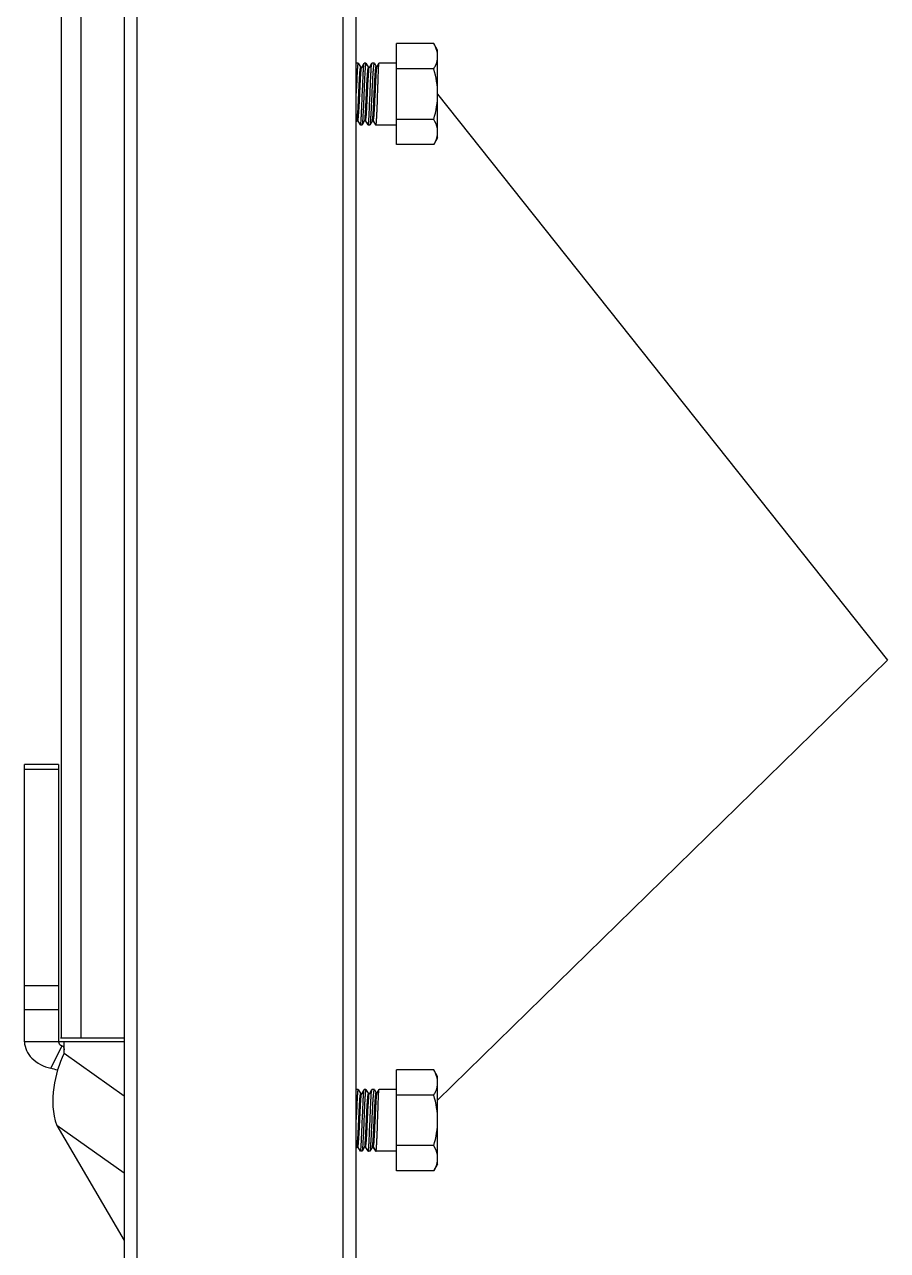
# Model space of a CAD drawing. Header units: millimetres. Extents: x -633009578 to 5705885, y -633235091 to 2571734.
# Drawn here: x 2463298 to 2464798, y 2001924 to 2004054 of the extents above; entities that cross this region are included whole.
import ezdxf

# ---------------------------------------------------------------- set-up
doc = ezdxf.new("R2010")
doc.units = ezdxf.units.MM
doc.header["$LTSCALE"] = 1000
doc.header["$MEASUREMENT"] = 0
doc.layers.get('0').update_dxf_attribs({"color": 9})
doc.layers.add('E-WIRE-系统', color=3, linetype='Continuous')
doc.styles.get("Standard").update_dxf_attribs({"font": 'simhei.ttf', "bigfont": 'hztxt.shx'})
doc.styles.add('TSSD_Dimension', font='simhei.ttf', dxfattribs={"width": 0.707, "bigfont": 'hztxt.shx'})
doc.dimstyles.get("Standard").update_dxf_attribs({"dimtxt": 0.18, "dimasz": 0.18, "dimexe": 0.18, "dimexo": 0.0625, "dimgap": 0.09, "dimtad": 0, "dimtih": 1, "dimtoh": 1, "dimdec": 4, "dimzin": 0, "dimdsep": 46, "dimtxsty": 'Standard', "dimcen": 0.09, "dimadec": 0, "dimazin": 0, "dimtfac": 1, "dimtdec": 4, "dimtofl": 0, "dimtmove": 0, "dimatfit": 3, "dimfxl": 1, "dimtolj": 1, "dimtzin": 0, "dimarcsym": 0})

# ---------------------------------------------------------------- blocks, each defined once
blk = doc.blocks.new('G$CF4FACE3C')
at = {"layer": 'E-WIRE-系统'}
for p, q in [((-1593.3, 5261.7), (-1593.3, 7373.4)), ((-1593.3, 5261.7), (-1593.3, 7373.4)), ((-1562.2, 5261.7), (-1562.2, 7342.3)), ((-1562.2, 5261.7), (-1562.2, 7190.7)), ((-1494.6, 7095.3), (-1494.6, 4827.6)), ((-1474.3, 4827.6), (-1474.3, 7095.3)), ((-1150.4, 4827.6), (-1150.4, 7095.3)), ((-1130.1, 4827.6), (-1130.1, 7095.3)), ((-1066.8, 6665.5), (-1066.8, 6824.4)), ((-1008.2, 6824.4), (-1066.8, 6824.4)), ((-1002.1, 6813.7), (-1008.2, 6824.4)), ((-1002.1, 6676.1), (-1002.1, 6813.7)), ((-1002.1, 6676.1), (-1002.1, 6813.7)), ((-1130.1, 6792.6), (-1129.7, 6793.4)), ((-1129.7, 6793.4), (-1129.6, 6793.5)), ((-1127.1, 6793.5), (-1129.6, 6793.5)), ((-1127.1, 6793.5), (-1129.6, 6793.5)), ((-1127, 6793.4), (-1127.1, 6793.5)), ((-1127, 6793.4), (-1123, 6786.5)), ((-1123.1, 6786.5), (-1121.5, 6786.5)), ((-1121.7, 6786.1), (-1121.6, 6786.3)), ((-1121.6, 6786.3), (-1121.5, 6786.5)), ((-1121.5, 6786.5), (-1117.6, 6793.4)), ((-1117.6, 6793.4), (-1117.4, 6793.5)), ((-1115, 6793.5), (-1117.4, 6793.5)), ((-1115, 6793.5), (-1117.4, 6793.5)), ((-1114.9, 6793.4), (-1115, 6793.5)), ((-1114.9, 6793.4), (-1110.9, 6786.5)), ((-1110.9, 6786.5), (-1109.4, 6786.5)), ((-1109.6, 6786.2), (-1109.5, 6786.3)), ((-1109.5, 6786.3), (-1109.4, 6786.5)), ((-1109.4, 6786.5), (-1105.4, 6793.4)), ((-1105.4, 6793.4), (-1105.3, 6793.5)), ((-1101.8, 6793.5), (-1105.3, 6793.5)), ((-1101.8, 6793.5), (-1105.3, 6793.5)), ((-1101.6, 6793.3), (-1101.8, 6793.5)), ((-1101.6, 6793.3), (-1098.7, 6788.3)), ((-1098.8, 6788.2), (-1097.2, 6788.2)), ((-1097.3, 6788.1), (-1094.2, 6793.4)), ((-1094.2, 6793.4), (-1094.2, 6793.5)), ((-1066.8, 6793.5), (-1094.2, 6793.5)), ((-1066.8, 6793.5), (-1094.2, 6793.5)), ((-1008.2, 6784.6), (-1066.8, 6784.6)), ((-1008.2, 6705.2), (-1066.8, 6705.2)), ((-1129, 6703.5), (-1130.1, 6701.6)), ((-1127.5, 6703.3), (-1129.1, 6703.3)), ((-1129, 6703.5), (-1128.9, 6703.6)), ((-1123.6, 6696.5), (-1127.6, 6703.3)), ((-1123.6, 6696.5), (-1123.5, 6696.3)), ((-1121.1, 6696.3), (-1123.5, 6696.3)), ((-1121.1, 6696.3), (-1123.5, 6696.3)), ((-1120.9, 6696.5), (-1121.1, 6696.3)), ((-1116.9, 6703.3), (-1120.9, 6696.5)), ((-1116.9, 6703.5), (-1116.8, 6703.7)), ((-1116.9, 6703.5), (-1116.9, 6703.3)), ((-1115.4, 6703.3), (-1116.9, 6703.3)), ((-1111.5, 6696.5), (-1115.5, 6703.3)), ((-1111.5, 6696.5), (-1111.4, 6696.3)), ((-1108.9, 6696.3), (-1111.4, 6696.3)), ((-1108.9, 6696.3), (-1111.4, 6696.3)), ((-1108.8, 6696.5), (-1108.9, 6696.3)), ((-1104.7, 6703.5), (-1108.8, 6696.5)), ((-1104.8, 6703.3), (-1103.3, 6703.3)), ((-1104.7, 6703.5), (-1104.6, 6703.8)), ((-1103.3, 6703.3), (-1099.2, 6696.3)), ((-1099.3, 6696.5), (-1103.3, 6703.3)), ((-1099.3, 6696.5), (-1099.2, 6696.3)), ((-1066.8, 6696.3), (-1099.2, 6696.3)), ((-1066.8, 6696.3), (-1099.2, 6696.3)), ((-1002.1, 6676.1), (-1008.2, 6665.5)), ((-1008.2, 6665.5), (-1066.8, 6665.5)), ((-1597.9, 5691.2), (-1651.3, 5691.2)), ((-1651.3, 5255.5), (-1651.3, 5691.2)), ((-1597.9, 5683.4), (-1651.3, 5683.4)), ((-1597.9, 5691.2), (-1597.9, 5255.5)), ((-1597.9, 5343.7), (-1651.3, 5343.7)), ((-1597.9, 5306), (-1651.3, 5306)), ((-1594.5, 5261.7), (-1494.6, 5261.7)), ((-1589, 5255.5), (-1651.3, 5255.5)), ((-1610, 5214.1), (-1592, 5249.6)), ((-1494.6, 5255.5), (-1594.5, 5255.5)), ((-1589, 5237.6), (-1589, 5255.5)), ((-1589, 5237.6), (-1494.6, 5170.8)), ((-1066.8, 5052.8), (-1066.8, 5211.7)), ((-1008.2, 5211.7), (-1066.8, 5211.7)), ((-1002.1, 5201), (-1008.2, 5211.7)), ((-1002.1, 5063.4), (-1002.1, 5201)), ((-1002.1, 5063.4), (-1002.1, 5201)), ((-1130.1, 5180), (-1129.7, 5180.7)), ((-1129.7, 5180.7), (-1129.6, 5180.8)), ((-1127.1, 5180.8), (-1129.6, 5180.8)), ((-1127.1, 5180.8), (-1129.6, 5180.8)), ((-1127, 5180.7), (-1127.1, 5180.8)), ((-1127, 5180.7), (-1123, 5173.8)), ((-1123.1, 5173.8), (-1121.5, 5173.8)), ((-1121.7, 5173.4), (-1121.6, 5173.6)), ((-1121.6, 5173.6), (-1121.5, 5173.8)), ((-1121.5, 5173.8), (-1117.6, 5180.7)), ((-1117.6, 5180.7), (-1117.4, 5180.8)), ((-1115, 5180.8), (-1117.4, 5180.8)), ((-1115, 5180.8), (-1117.4, 5180.8)), ((-1114.9, 5180.7), (-1115, 5180.8)), ((-1114.9, 5180.7), (-1110.9, 5173.8)), ((-1110.9, 5173.8), (-1109.4, 5173.8)), ((-1109.6, 5173.5), (-1109.5, 5173.6)), ((-1109.5, 5173.6), (-1109.4, 5173.8)), ((-1109.4, 5173.8), (-1105.4, 5180.7)), ((-1105.4, 5180.7), (-1105.3, 5180.8)), ((-1101.8, 5180.8), (-1105.3, 5180.8)), ((-1101.8, 5180.8), (-1105.3, 5180.8)), ((-1101.6, 5180.6), (-1101.8, 5180.8)), ((-1101.6, 5180.6), (-1098.7, 5175.6)), ((-1098.8, 5175.6), (-1097.2, 5175.6)), ((-1097.3, 5175.4), (-1094.2, 5180.7)), ((-1094.2, 5180.7), (-1094.2, 5180.8)), ((-1066.8, 5180.8), (-1094.2, 5180.8)), ((-1066.8, 5180.8), (-1094.2, 5180.8)), ((-1008.2, 5172), (-1066.8, 5172)), ((-1494.6, 5049.3), (-1600.7, 5124.4)), ((-1600.7, 5124.4), (-1494.6, 4943.2)), ((-1129, 5090.8), (-1130.1, 5088.9)), ((-1127.5, 5090.7), (-1129.1, 5090.7)), ((-1129, 5090.8), (-1128.9, 5090.9)), ((-1123.6, 5083.8), (-1127.6, 5090.6)), ((-1116.9, 5090.7), (-1120.9, 5083.8)), ((-1116.9, 5090.8), (-1116.8, 5091)), ((-1116.9, 5090.8), (-1116.9, 5090.7)), ((-1115.4, 5090.7), (-1116.9, 5090.7)), ((-1111.5, 5083.8), (-1115.5, 5090.6)), ((-1104.7, 5090.8), (-1108.8, 5083.8)), ((-1104.8, 5090.7), (-1103.3, 5090.7)), ((-1104.7, 5090.8), (-1104.6, 5091.1)), ((-1103.3, 5090.7), (-1099.2, 5083.7)), ((-1099.3, 5083.8), (-1103.3, 5090.6)), ((-1008.2, 5092.5), (-1066.8, 5092.5)), ((-1123.6, 5083.8), (-1123.5, 5083.7)), ((-1121.1, 5083.7), (-1123.5, 5083.7)), ((-1121.1, 5083.7), (-1123.5, 5083.7)), ((-1120.9, 5083.8), (-1121.1, 5083.7)), ((-1111.5, 5083.8), (-1111.4, 5083.7)), ((-1108.9, 5083.7), (-1111.4, 5083.7)), ((-1108.9, 5083.7), (-1111.4, 5083.7)), ((-1108.8, 5083.8), (-1108.9, 5083.7)), ((-1099.3, 5083.8), (-1099.2, 5083.7)), ((-1066.8, 5083.7), (-1099.2, 5083.7)), ((-1066.8, 5083.7), (-1099.2, 5083.7)), ((-1008.2, 5052.8), (-1066.8, 5052.8)), ((-1002.1, 5063.4), (-1008.2, 5052.8))]:
    blk.add_line(p, q, dxfattribs=at)
for points in [[(-1003.4, 6813.3), (-1004.5, 6817.2), (-1006.2, 6820.9), (-1008.2, 6824.4)], [(-1002.1, 6804.5), (-1002.1, 6807.5), (-1002.5, 6810.4), (-1003.4, 6813.3)], [(-1002.1, 6744.9), (-1002.1, 6758.3), (-1004.5, 6771.8), (-1008.2, 6784.6)], [(-1008.2, 6705.2), (-1004.5, 6718.1), (-1002.1, 6731.5), (-1002.1, 6744.9)], [(-1599.2, 5211.1), (-1602.8, 5212.2), (-1606.4, 5213.1), (-1610, 5214.1)], [(-1003.4, 5200.6), (-1004.5, 5204.5), (-1006.2, 5208.2), (-1008.2, 5211.7)], [(-1002.1, 5191.8), (-1002.1, 5194.8), (-1002.5, 5197.8), (-1003.4, 5200.6)], [(-1002.1, 5132.2), (-1002.1, 5145.6), (-1004.5, 5159.1), (-1008.2, 5172)], [(-1008.2, 5092.5), (-1004.5, 5105.4), (-1002.1, 5118.8), (-1002.1, 5132.2)]]:
    blk.add_open_spline(points, degree=3, dxfattribs=at)
for points, knots in [([(-1008.2, 6784.6), (-1007.3, 6786.2), (-1004, 6792.4), (-1002.1, 6799.4), (-1002.1, 6804.5)], [0, 0, 0, 0, 0.263017, 1, 1, 1, 1]), ([(-1127.1, 6793.5), (-1127.5, 6793.5), (-1127.5, 6791.7), (-1128, 6789.6), (-1128.3, 6785), (-1128.7, 6779.3), (-1129, 6772.2), (-1129.5, 6761.1), (-1129.9, 6752.3), (-1130.1, 6746.3)], [0, 0, 0, 0, 0.020571, 0.077438, 0.169318, 0.292936, 0.44376, 0.616224, 1, 1, 1, 1]), ([(-1128.9, 6703.6), (-1128.3, 6705), (-1128.2, 6710), (-1127.3, 6719.3), (-1126.7, 6732.3), (-1126, 6747.1), (-1125.4, 6759.6), (-1124.9, 6768.9), (-1124.6, 6774.8), (-1124.2, 6779.4), (-1123.9, 6783.2), (-1123.5, 6785), (-1123.4, 6786.5), (-1123.1, 6786.5)], [0, 0, 0, 0, 0.056307, 0.1748, 0.338994, 0.525695, 0.708483, 0.790204, 0.861502, 0.919844, 0.963176, 0.990036, 1, 1, 1, 1]), ([(-1127.5, 6703.3), (-1127.3, 6703.3), (-1127.1, 6704.8), (-1126.7, 6706.5), (-1126.4, 6710.3), (-1126, 6714.9), (-1125.7, 6720.7), (-1125.2, 6729.9), (-1124.6, 6742.3), (-1123.9, 6757), (-1123.4, 6770.1), (-1122.5, 6779.5), (-1122.3, 6784.6), (-1121.7, 6786.1)], [0, 0, 0, 0, 0.009861, 0.036418, 0.079269, 0.13699, 0.207575, 0.28855, 0.470002, 0.656005, 0.820572, 0.94075, 1, 1, 1, 1]), ([(-1123.5, 6696.3), (-1123.1, 6696.4), (-1123.1, 6698.1), (-1122.6, 6700.4), (-1122.4, 6705), (-1121.9, 6710.6), (-1121.6, 6717.7), (-1121.1, 6728.8), (-1120.5, 6743.6), (-1119.8, 6760.9), (-1119.2, 6774.4), (-1118.7, 6783.3), (-1118.4, 6788.1), (-1118, 6791.2), (-1117.8, 6792.9), (-1117.6, 6793.4)], [0, 0, 0, 0, 0.010807, 0.039039, 0.08401, 0.144142, 0.217265, 0.300718, 0.486187, 0.673761, 0.836333, 0.900675, 0.950462, 0.983919, 1, 1, 1, 1]), ([(-1115, 6793.5), (-1115.3, 6793.5), (-1115.4, 6791.7), (-1115.9, 6789.6), (-1116.1, 6785), (-1116.5, 6779.4), (-1116.9, 6772.4), (-1117.4, 6761.3), (-1118, 6746.5), (-1118.7, 6729.1), (-1119.2, 6715.6), (-1119.8, 6706.6), (-1120.1, 6701.7), (-1120.5, 6698.6), (-1120.7, 6696.9), (-1120.9, 6696.5)], [0, 0, 0, 0, 0.009937, 0.037394, 0.081764, 0.141482, 0.214378, 0.297782, 0.483611, 0.671943, 0.835376, 0.900095, 0.95018, 0.983836, 1, 1, 1, 1]), ([(-1116.8, 6703.7), (-1116.2, 6705.2), (-1116, 6710.2), (-1115.1, 6719.5), (-1114.6, 6732.6), (-1113.9, 6747.3), (-1113.3, 6759.8), (-1112.8, 6769), (-1112.4, 6774.8), (-1112.1, 6779.5), (-1111.8, 6783.3), (-1111.4, 6785), (-1111.2, 6786.5), (-1110.9, 6786.5)], [0, 0, 0, 0, 0.058061, 0.17756, 0.341977, 0.528262, 0.710254, 0.791529, 0.862402, 0.920373, 0.963418, 0.990098, 1, 1, 1, 1]), ([(-1115.4, 6703.3), (-1115.1, 6703.3), (-1115, 6704.8), (-1114.6, 6706.6), (-1114.3, 6710.3), (-1113.9, 6715), (-1113.6, 6720.9), (-1113.1, 6730.1), (-1112.5, 6742.6), (-1111.8, 6757.4), (-1111.2, 6770.4), (-1110.3, 6779.7), (-1110.1, 6784.7), (-1109.6, 6786.2)], [0, 0, 0, 0, 0.009936, 0.036715, 0.079918, 0.138092, 0.209199, 0.290719, 0.473148, 0.659662, 0.823957, 0.942903, 1, 1, 1, 1]), ([(-1111.3, 6696.3), (-1111, 6696.4), (-1111, 6698.1), (-1110.4, 6700.4), (-1110.2, 6705), (-1109.8, 6710.6), (-1109.5, 6717.7), (-1109, 6728.8), (-1108.4, 6743.6), (-1107.7, 6760.9), (-1107.1, 6774.4), (-1106.6, 6783.3), (-1106.3, 6788.1), (-1105.8, 6791.2), (-1105.7, 6792.9), (-1105.4, 6793.4)], [0, 0, 0, 0, 0.010805, 0.039035, 0.084006, 0.144137, 0.217258, 0.300707, 0.486178, 0.673755, 0.836333, 0.900676, 0.950463, 0.983919, 1, 1, 1, 1]), ([(-1101.8, 6793.5), (-1102.2, 6793.5), (-1102.5, 6791.8), (-1103, 6789.6), (-1103.4, 6785.1), (-1103.8, 6779.5), (-1104.3, 6772.4), (-1104.9, 6761.4), (-1105.6, 6746.5), (-1106.4, 6729.1), (-1107, 6715.6), (-1107.6, 6706.6), (-1107.9, 6701.8), (-1108.4, 6698.6), (-1108.5, 6696.9), (-1108.8, 6696.5)], [0, 0, 0, 0, 0.010502, 0.038099, 0.08249, 0.142166, 0.214982, 0.298287, 0.483891, 0.672026, 0.835341, 0.900033, 0.950117, 0.983795, 1, 1, 1, 1]), ([(-1104.6, 6703.8), (-1104.1, 6705.4), (-1103.8, 6710.7), (-1103, 6720.5), (-1102.4, 6733.9), (-1101.7, 6749), (-1101.1, 6761.6), (-1100.6, 6770.9), (-1100.2, 6776.7), (-1099.9, 6781.4), (-1099.6, 6785.1), (-1099.2, 6786.8), (-1099, 6788.2), (-1098.8, 6788.2)], [0, 0, 0, 0, 0.061527, 0.184105, 0.350401, 0.536806, 0.717122, 0.79706, 0.866437, 0.922927, 0.964691, 0.990471, 1, 1, 1, 1]), ([(-1103.3, 6703.3), (-1103, 6703.3), (-1102.8, 6704.9), (-1102.4, 6706.8), (-1102.1, 6710.8), (-1101.7, 6715.7), (-1101.3, 6721.9), (-1100.8, 6731.6), (-1100.2, 6744.6), (-1099.5, 6759.7), (-1098.9, 6771.5), (-1098.4, 6779.3), (-1098.1, 6783.5), (-1097.7, 6786.2), (-1097.5, 6787.7), (-1097.3, 6788.1)], [0, 0, 0, 0, 0.010274, 0.038063, 0.082846, 0.143014, 0.216332, 0.300061, 0.486006, 0.673588, 0.835722, 0.899843, 0.949562, 0.983245, 1, 1, 1, 1]), ([(-1099.2, 6696.3), (-1098.8, 6696.4), (-1098.8, 6698.2), (-1098.3, 6700.5), (-1098.1, 6705.1), (-1097.7, 6710.9), (-1097.4, 6718), (-1096.9, 6729.2), (-1096.4, 6744.1), (-1095.9, 6761.6), (-1095.4, 6775), (-1095, 6783.9), (-1094.8, 6788.5), (-1094.4, 6791.5), (-1094.4, 6793), (-1094.2, 6793.4)], [0, 0, 0, 0, 0.010957, 0.039614, 0.085254, 0.146244, 0.220349, 0.304833, 0.492159, 0.680724, 0.842834, 0.906272, 0.954681, 0.986284, 1, 1, 1, 1]), ([(-1002.1, 6685.3), (-1002.1, 6687), (-1002.7, 6694), (-1005.6, 6700.6), (-1008.2, 6705.2)], [0, 0, 0, 0, 0.241275, 1, 1, 1, 1]), ([(-1123.5, 6696.3), (-1123.5, 6696.3), (-1123.5, 6696.3), (-1123.5, 6696.3), (-1123.5, 6696.3)], [0, 0, 0, 0, 0.495642, 1, 1, 1, 1]), ([(-1111.3, 6696.3), (-1111.4, 6696.3), (-1111.3, 6696.3), (-1111.3, 6696.3), (-1111.3, 6696.3)], [0, 0, 0, 0, 0.495657, 1, 1, 1, 1]), ([(-1099.2, 6696.3), (-1099.2, 6696.3), (-1099.2, 6696.3), (-1099.2, 6696.3), (-1099.2, 6696.3)], [0, 0, 0, 0, 0.495641, 1, 1, 1, 1]), ([(-1008.2, 6665.5), (-1007.3, 6667), (-1004, 6673.2), (-1002.1, 6680.2), (-1002.1, 6685.3)], [0, 0, 0, 0, 0.263017, 1, 1, 1, 1]), ([(-1651.3, 5255.5), (-1651.3, 5246.2), (-1640.7, 5225.8), (-1621, 5216.8), (-1610, 5214.1)], [0, 0, 0, 0, 0.449757, 1, 1, 1, 1]), ([(-1597.9, 5255.5), (-1597.9, 5253.5), (-1595.5, 5250.7), (-1592.8, 5249.8), (-1592, 5249.6)], [0, 0, 0, 0, 0.704903, 1, 1, 1, 1]), ([(-1592, 5249.6), (-1591.3, 5249.4), (-1589.4, 5247.3), (-1589, 5244.7), (-1589, 5242.9)], [0, 0, 0, 0, 0.297147, 1, 1, 1, 1]), ([(-1589, 5237.6), (-1597.2, 5220.8), (-1608.6, 5183.5), (-1607.5, 5143.1), (-1600.7, 5124.4)], [0, 0, 0, 0, 0.483316, 1, 1, 1, 1]), ([(-1008.2, 5172), (-1007.3, 5173.5), (-1004, 5179.7), (-1002.1, 5186.7), (-1002.1, 5191.8)], [0, 0, 0, 0, 0.263017, 1, 1, 1, 1]), ([(-1127.1, 5180.8), (-1127.5, 5180.8), (-1127.5, 5179), (-1128, 5176.9), (-1128.3, 5172.3), (-1128.7, 5166.6), (-1129, 5159.6), (-1129.5, 5148.4), (-1129.9, 5139.6), (-1130.1, 5133.6)], [0, 0, 0, 0, 0.020571, 0.077438, 0.169318, 0.292936, 0.44376, 0.616224, 1, 1, 1, 1]), ([(-1128.9, 5090.9), (-1128.3, 5092.4), (-1128.2, 5097.3), (-1127.3, 5106.6), (-1126.7, 5119.6), (-1126, 5134.4), (-1125.4, 5146.9), (-1124.9, 5156.2), (-1124.6, 5162.1), (-1124.2, 5166.8), (-1123.9, 5170.5), (-1123.5, 5172.3), (-1123.4, 5173.8), (-1123.1, 5173.8)], [0, 0, 0, 0, 0.056307, 0.1748, 0.338994, 0.525695, 0.708483, 0.790204, 0.861502, 0.919844, 0.963176, 0.990036, 1, 1, 1, 1]), ([(-1127.5, 5090.7), (-1127.3, 5090.7), (-1127.1, 5092.1), (-1126.7, 5093.9), (-1126.4, 5097.6), (-1126, 5102.2), (-1125.7, 5108), (-1125.2, 5117.2), (-1124.6, 5129.7), (-1123.9, 5144.4), (-1123.4, 5157.4), (-1122.5, 5166.8), (-1122.3, 5171.9), (-1121.7, 5173.4)], [0, 0, 0, 0, 0.009861, 0.036418, 0.079269, 0.13699, 0.207575, 0.28855, 0.470002, 0.656005, 0.820572, 0.94075, 1, 1, 1, 1]), ([(-1123.5, 5083.7), (-1123.1, 5083.7), (-1123.1, 5085.5), (-1122.6, 5087.8), (-1122.4, 5092.3), (-1121.9, 5098), (-1121.6, 5105), (-1121.1, 5116.1), (-1120.5, 5130.9), (-1119.8, 5148.2), (-1119.2, 5161.7), (-1118.7, 5170.6), (-1118.4, 5175.4), (-1118, 5178.6), (-1117.8, 5180.2), (-1117.6, 5180.7)], [0, 0, 0, 0, 0.010807, 0.039039, 0.08401, 0.144142, 0.217265, 0.300718, 0.486187, 0.673761, 0.836333, 0.900675, 0.950462, 0.983919, 1, 1, 1, 1]), ([(-1115, 5180.8), (-1115.3, 5180.8), (-1115.4, 5179), (-1115.9, 5176.9), (-1116.1, 5172.4), (-1116.5, 5166.8), (-1116.9, 5159.7), (-1117.4, 5148.7), (-1118, 5133.8), (-1118.7, 5116.4), (-1119.2, 5102.9), (-1119.8, 5093.9), (-1120.1, 5089.1), (-1120.5, 5085.9), (-1120.7, 5084.2), (-1120.9, 5083.8)], [0, 0, 0, 0, 0.009937, 0.037394, 0.081764, 0.141482, 0.214378, 0.297782, 0.483611, 0.671943, 0.835376, 0.900095, 0.95018, 0.983836, 1, 1, 1, 1]), ([(-1116.8, 5091), (-1116.2, 5092.5), (-1116, 5097.5), (-1115.1, 5106.9), (-1114.6, 5119.9), (-1113.9, 5134.6), (-1113.3, 5147.1), (-1112.8, 5156.3), (-1112.4, 5162.2), (-1112.1, 5166.8), (-1111.8, 5170.6), (-1111.4, 5172.3), (-1111.2, 5173.8), (-1110.9, 5173.8)], [0, 0, 0, 0, 0.058061, 0.17756, 0.341977, 0.528262, 0.710254, 0.791529, 0.862402, 0.920373, 0.963418, 0.990098, 1, 1, 1, 1]), ([(-1115.4, 5090.7), (-1115.1, 5090.7), (-1115, 5092.1), (-1114.6, 5093.9), (-1114.3, 5097.7), (-1113.9, 5102.3), (-1113.6, 5108.2), (-1113.1, 5117.5), (-1112.5, 5129.9), (-1111.8, 5144.7), (-1111.2, 5157.7), (-1110.3, 5167), (-1110.1, 5172), (-1109.6, 5173.5)], [0, 0, 0, 0, 0.009936, 0.036715, 0.079918, 0.138092, 0.209199, 0.290719, 0.473148, 0.659662, 0.823957, 0.942903, 1, 1, 1, 1]), ([(-1111.3, 5083.7), (-1111, 5083.7), (-1111, 5085.5), (-1110.4, 5087.8), (-1110.2, 5092.3), (-1109.8, 5098), (-1109.5, 5105), (-1109, 5116.1), (-1108.4, 5130.9), (-1107.7, 5148.2), (-1107.1, 5161.7), (-1106.6, 5170.6), (-1106.3, 5175.4), (-1105.8, 5178.6), (-1105.7, 5180.2), (-1105.4, 5180.7)], [0, 0, 0, 0, 0.010805, 0.039035, 0.084006, 0.144137, 0.217258, 0.300707, 0.486178, 0.673755, 0.836333, 0.900676, 0.950463, 0.983919, 1, 1, 1, 1]), ([(-1101.8, 5180.8), (-1102.2, 5180.8), (-1102.5, 5179.1), (-1103, 5176.9), (-1103.4, 5172.4), (-1103.8, 5166.8), (-1104.3, 5159.7), (-1104.9, 5148.7), (-1105.6, 5133.8), (-1106.4, 5116.4), (-1107, 5102.9), (-1107.6, 5093.9), (-1107.9, 5089.1), (-1108.4, 5085.9), (-1108.5, 5084.2), (-1108.8, 5083.8)], [0, 0, 0, 0, 0.010502, 0.038099, 0.08249, 0.142166, 0.214982, 0.298287, 0.483891, 0.672026, 0.835341, 0.900033, 0.950117, 0.983795, 1, 1, 1, 1]), ([(-1104.6, 5091.1), (-1104.1, 5092.7), (-1103.8, 5098), (-1103, 5107.8), (-1102.4, 5121.3), (-1101.7, 5136.3), (-1101.1, 5148.9), (-1100.6, 5158.2), (-1100.2, 5164), (-1099.9, 5168.7), (-1099.6, 5172.4), (-1099.2, 5174.1), (-1099, 5175.6), (-1098.8, 5175.6)], [0, 0, 0, 0, 0.061527, 0.184105, 0.350401, 0.536806, 0.717122, 0.79706, 0.866437, 0.922927, 0.964691, 0.990471, 1, 1, 1, 1]), ([(-1103.3, 5090.7), (-1103, 5090.7), (-1102.8, 5092.2), (-1102.4, 5094.1), (-1102.1, 5098.1), (-1101.7, 5103), (-1101.3, 5109.2), (-1100.8, 5118.9), (-1100.2, 5131.9), (-1099.5, 5147.1), (-1098.9, 5158.8), (-1098.4, 5166.6), (-1098.1, 5170.8), (-1097.7, 5173.6), (-1097.5, 5175), (-1097.3, 5175.4)], [0, 0, 0, 0, 0.010274, 0.038063, 0.082846, 0.143014, 0.216332, 0.300061, 0.486006, 0.673588, 0.835722, 0.899843, 0.949562, 0.983245, 1, 1, 1, 1]), ([(-1099.2, 5083.7), (-1098.8, 5083.8), (-1098.8, 5085.5), (-1098.3, 5087.8), (-1098.1, 5092.4), (-1097.7, 5098.2), (-1097.4, 5105.3), (-1096.9, 5116.5), (-1096.4, 5131.4), (-1095.9, 5148.9), (-1095.4, 5162.3), (-1095, 5171.2), (-1094.8, 5175.9), (-1094.4, 5178.8), (-1094.4, 5180.4), (-1094.2, 5180.7)], [0, 0, 0, 0, 0.010957, 0.039614, 0.085254, 0.146244, 0.220349, 0.304833, 0.492159, 0.680724, 0.842834, 0.906272, 0.954681, 0.986284, 1, 1, 1, 1]), ([(-1002.1, 5072.6), (-1002.1, 5074.3), (-1002.7, 5081.3), (-1005.6, 5087.9), (-1008.2, 5092.5)], [0, 0, 0, 0, 0.241275, 1, 1, 1, 1]), ([(-1123.5, 5083.7), (-1123.5, 5083.7), (-1123.5, 5083.7), (-1123.5, 5083.7), (-1123.5, 5083.7)], [0, 0, 0, 0, 0.495642, 1, 1, 1, 1]), ([(-1111.3, 5083.7), (-1111.4, 5083.7), (-1111.3, 5083.7), (-1111.3, 5083.7), (-1111.3, 5083.7)], [0, 0, 0, 0, 0.495657, 1, 1, 1, 1]), ([(-1099.2, 5083.7), (-1099.2, 5083.7), (-1099.2, 5083.7), (-1099.2, 5083.7), (-1099.2, 5083.7)], [0, 0, 0, 0, 0.495641, 1, 1, 1, 1]), ([(-1008.2, 5052.8), (-1007.3, 5054.4), (-1004, 5060.5), (-1002.1, 5067.5), (-1002.1, 5072.6)], [0, 0, 0, 0, 0.263017, 1, 1, 1, 1])]:
    blk.add_open_spline(points, degree=3, knots=knots, dxfattribs=at)
for points in [[(-1002.1, 6745), (-295.3, 5855.6)], [(-1002.1, 5164.2), (-295.3, 5855.6)]]:
    blk.add_leader(points, dimstyle='Standard', override={"dimgap": 0.09, "dimtad": 0, "dimtxsty": 'TSSD_Dimension'}, dxfattribs=at)

msp = doc.modelspace()

# ---------------------------------------------------------------- block references
at = {"xscale": 1.10592, "yscale": 1.10592, "zscale": 1.10592}
msp.add_blockref('G$CF4FACE3C', (2465124.5, 1996473.9, -46.1), dxfattribs=at)

doc.saveas('drawing.dxf')
